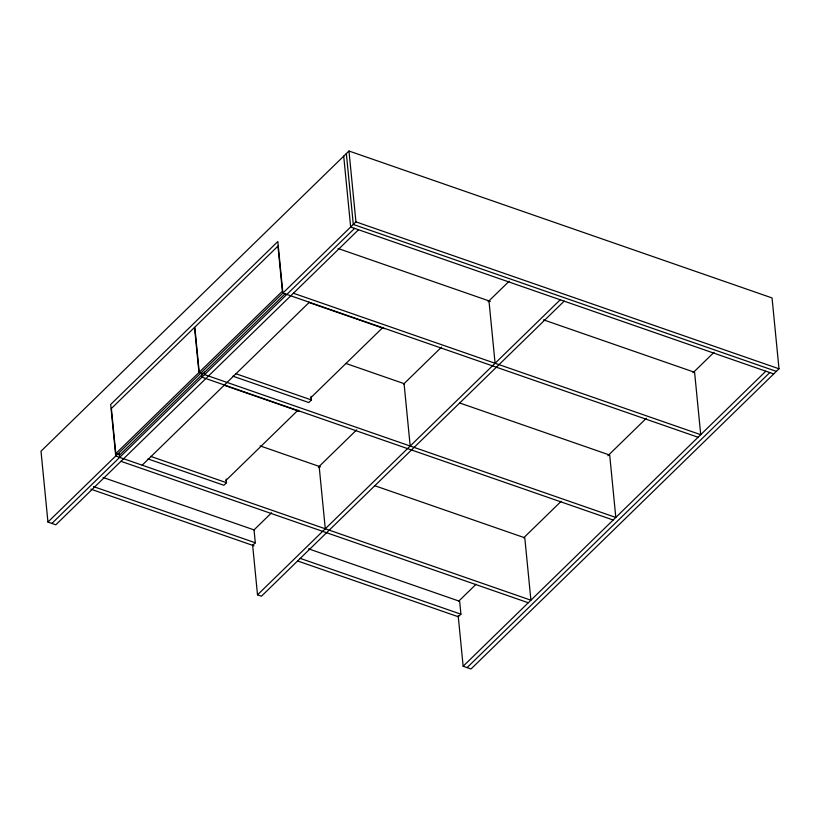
<?xml version="1.0" encoding="UTF-8"?>
<svg xmlns="http://www.w3.org/2000/svg" width="820" height="820" viewBox="0 0 820 820"><rect width="100%" height="100%" fill="white"/><g stroke="black" fill="none" stroke-linecap="round" stroke-linejoin="round"><path stroke-width="1.23" d="M458.175 615.635L463.146 666.25L471.018 668.987L779 368.795L772.05 297.937L348.982 151.013L41 451.205L47.95 522.063L55.821 524.8L358.535 229.743M47.95 522.063L355.931 221.871L348.982 151.013M285.401 293.468L203.186 373.612L200.223 372.587M51.885 523.437L354.599 228.38M142.157 465.196L309.335 302.252M225.674 480.704L298.101 410.113M310.575 397.956L383.001 327.354M226.156 479.034L226.515 482.713L223.88 485.276L147.989 458.923M311.057 396.275L311.415 399.955L308.781 402.528L232.89 376.165M271.574 512.797L254.036 529.894L255.297 542.778L252.662 545.351M318.365 467.195L356.649 429.875M403.665 384.047L441.549 347.127M488.064 301.781L509.158 281.219M564.16 301.155L261.447 596.212L257.511 594.848L560.224 299.792M458.667 601.214L476.061 584.26M523.662 537.858L561.198 501.266M607.886 455.756L646.334 418.282M693.033 372.772L714.087 352.252M308.576 548.836L459.661 601.306L460.922 614.19L458.288 616.753L297.537 560.931M463.146 666.25L765.849 371.193M467.082 667.623L769.795 372.567M355.931 221.871L779 368.795M776.366 371.368L353.297 224.444L346.347 153.576M773.731 373.93L350.663 227.007L343.713 156.148M338.045 248.48L490.339 301.37M543.516 319.841L694.601 372.3L700.721 434.682L293.396 293.232M698.086 437.255L282.89 293.068L277.837 241.531L110.669 404.475L115.722 456.012L530.909 600.199L524.8 537.817L374.924 485.768M308.607 302.365L384.498 328.717M346.009 363.485L404.229 383.709M459.712 402.979L609.701 455.059L615.81 517.44L204.559 374.627L204.313 372.075M235.524 373.602L311.415 399.955M199.926 372.885L202.878 373.91L119.751 454.936L116.799 453.911M613.175 520.013L201.925 377.19L201.679 374.648M223.706 385.123L299.597 411.476M260.104 445.895L320.538 466.877M150.624 456.351L226.515 482.713M120.96 461.311L528.275 602.761M103.105 477.486L254.19 529.945M93.49 486.588L255.45 542.83M300.171 558.369L460.922 614.19M90.856 489.161L254.026 545.823M488.976 300.899L495.085 363.28M404.075 383.647L410.184 446.029M319.164 466.406L325.284 528.787M252.642 545.197L257.511 594.848M119.279 453.552L119.658 457.375M194.524 327.446L111.387 408.473L115.815 453.573L198.942 372.536L194.524 327.446M277.959 246.123L194.822 327.149L199.239 372.249L282.377 291.213L277.959 246.123"/></g></svg>
